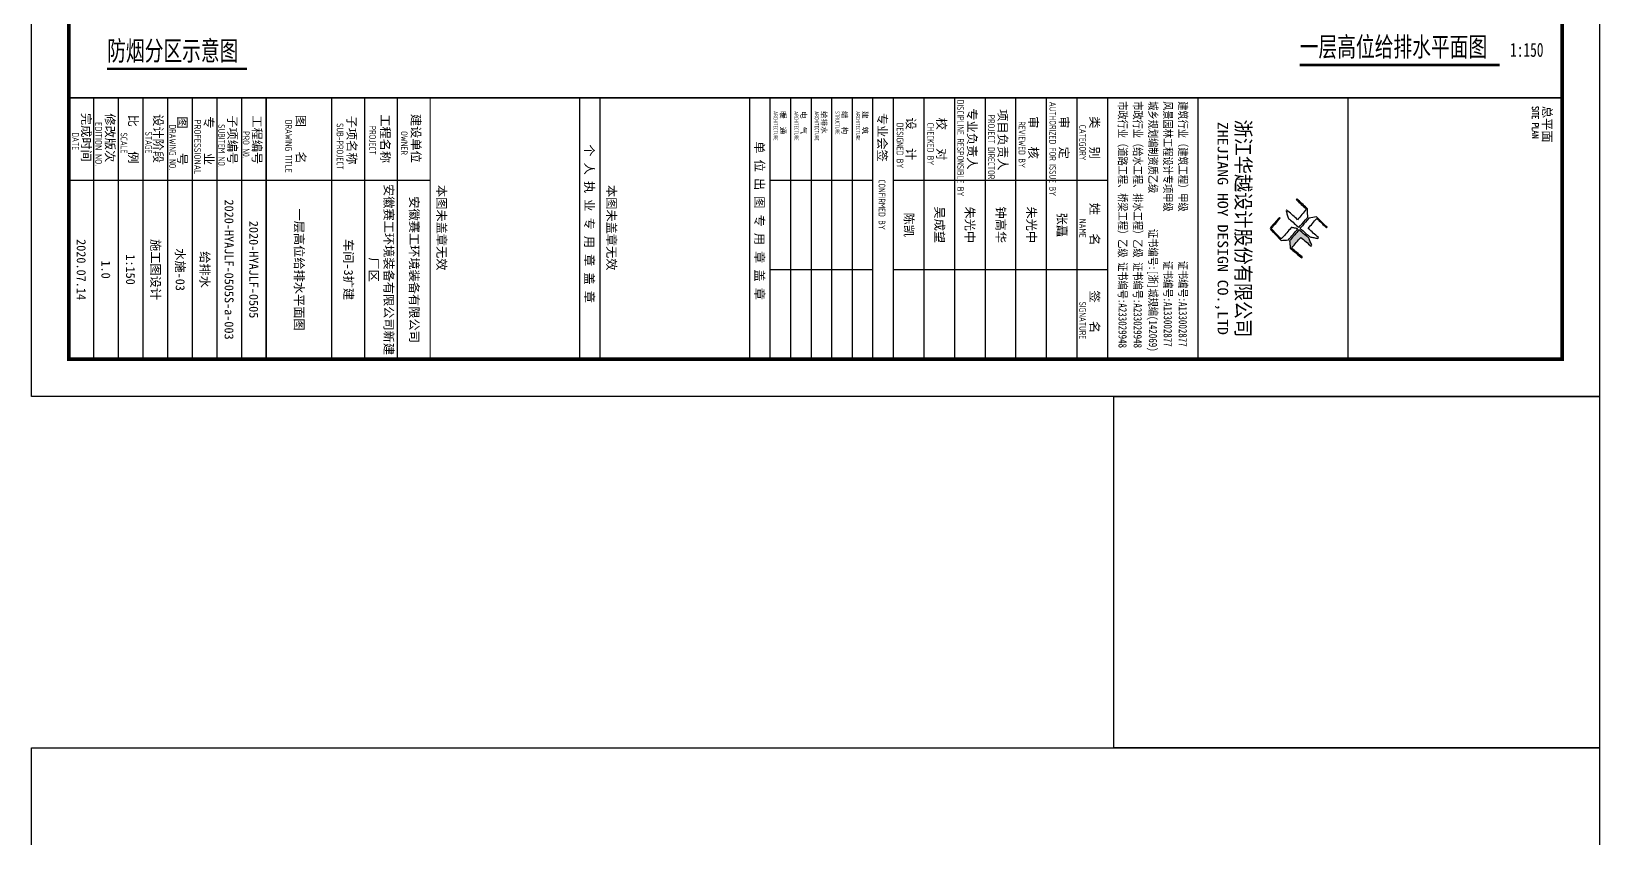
# Model space of a CAD drawing. Extents: x 795723 to 6584336, y 16443136 to 18851075.
# Drawn here: x 1982362 to 2045362, y 17599232 to 17631639 of the extents above; entities that cross this region are included whole.
import ezdxf
from ezdxf.enums import TextEntityAlignment as Align

# ---------------------------------------------------------------- set-up
doc = ezdxf.new("R2010")
doc.units = 0
doc.header["$LTSCALE"] = 1000
doc.header["$MEASUREMENT"] = 0
for name, color, linetype in [('DIM_SYMB', 165, 'Continuous'), ('PUB_TEXT', 7, 'Continuous'), ('PUB_TITLE', 4, 'Continuous'), ('TK', 4, 'Continuous')]:
    doc.layers.add(name, color=color, linetype=linetype)
doc.styles.add('-宋体', font='', dxfattribs={"width": 0.8})
doc.styles.add('HT', font='simhei.ttf', dxfattribs={"width": 0.7})
doc.styles.add('ROMANS', font='romans', dxfattribs={"width": 0.65, "height": 231.275})
doc.styles.add('TSSD_REIN', font='tssdeng.shx', dxfattribs={"width": 0.7, "bigfont": 'tssdchn.shx'})
doc.styles.add('图签宋体', font='', dxfattribs={"height": 300})
doc.styles.add('图签黑体', font='simhei.ttf', dxfattribs={"height": 550})
doc.styles.get('-宋体').set_extended_font_data('SimSun')
doc.styles.get('图签宋体').set_extended_font_data('NSimSun')

# ---------------------------------------------------------------- blocks, each defined once
blk = doc.blocks.new('A$C053D6479')
at = {"layer": 'PUB_TITLE'}
h = blk.add_hatch(color=256, dxfattribs=at)
h.dxf.hatch_style = 1
edge = h.paths.add_edge_path()
edge.add_spline(control_points=[(1026, 827), (1105, 920), (1188, 1008), (1266, 1102)], knot_values=[13, 13, 13, 13, 14, 14, 14, 14], degree=3, periodic=0)
edge.add_spline(control_points=[(1266, 1102), (1258, 1111), (1249, 1119), (1239, 1116)], knot_values=[12, 12, 12, 12, 13, 13, 13, 13], degree=3, periodic=0)
edge.add_spline(control_points=[(1239, 1116), (1210, 1107), (1179, 1092), (1144, 1077)], knot_values=[11, 11, 11, 11, 12, 12, 12, 12], degree=3, periodic=0)
edge.add_spline(control_points=[(1144, 1077), (1109, 1063), (1069, 1053), (1047, 1038)], knot_values=[10, 10, 10, 10, 11, 11, 11, 11], degree=3, periodic=0)
edge.add_spline(control_points=[(1047, 1038), (1028, 1026), (1007, 992), (991, 972)], knot_values=[9, 9, 9, 9, 10, 10, 10, 10], degree=3, periodic=0)
edge.add_spline(control_points=[(991, 972), (942, 913), (899, 868), (849, 810)], knot_values=[8, 8, 8, 8, 9, 9, 9, 9], degree=3, periodic=0)
edge.add_spline(control_points=[(849, 810), (842, 801), (822, 776), (822, 775)], knot_values=[7, 7, 7, 7, 8, 8, 8, 8], degree=3, periodic=0)
edge.add_spline(control_points=[(822, 775), (823, 771), (848, 752), (859, 744)], knot_values=[6, 6, 6, 6, 7, 7, 7, 7], degree=3, periodic=0)
edge.add_spline(control_points=[(859, 744), (949, 670), (1035, 592), (1122, 521)], knot_values=[5, 5, 5, 5, 6, 6, 6, 6], degree=3, periodic=0)
edge.add_spline(control_points=[(1122, 521), (1153, 527), (1185, 530), (1217, 533)], knot_values=[4, 4, 4, 4, 5, 5, 5, 5], degree=3, periodic=0)
edge.add_spline(control_points=[(1217, 533), (1246, 535), (1293, 532), (1316, 542)], knot_values=[3, 3, 3, 3, 4, 4, 4, 4], degree=3, periodic=0)
edge.add_spline(control_points=[(1316, 542), (1327, 547), (1338, 565), (1349, 579)], knot_values=[2, 2, 2, 2, 3, 3, 3, 3], degree=3, periodic=0)
edge.add_spline(control_points=[(1349, 579), (1423, 670), (1507, 759), (1572, 848)], knot_values=[1, 1, 1, 1, 2, 2, 2, 2], degree=3, periodic=0)
edge.add_spline(control_points=[(1572, 848), (1564, 852), (1561, 861), (1551, 862)], knot_values=[0, 0, 0, 0, 1, 1, 1, 1], degree=3, periodic=0)
edge.add_spline(control_points=[(1551, 862), (1469, 769), (1393, 671), (1310, 579)], knot_values=[15, 15, 15, 15, 16, 16, 16, 16], degree=3, periodic=0)
edge.add_spline(control_points=[(1310, 579), (1216, 662), (1118, 742), (1026, 827)], knot_values=[14, 14, 14, 14, 15, 15, 15, 15], degree=3, periodic=0)
at = {"layer": 'TK'}
for points, knots in [([(1031, 1298), (1066, 1286), (1054, 1262), (1045, 1224), (1036, 1188), (1031, 1158), (1024, 1121), (1020, 1104), (1017, 1085), (1012, 1071), (1004, 1052), (976, 1026), (956, 1003), (906, 946), (866, 899), (814, 839), (806, 829), (789, 806), (787, 806), (777, 804), (728, 856), (719, 864), (651, 922), (580, 978), (514, 1036), (509, 1106), (488, 1176), (479, 1247), (570, 1343), (663, 1436), (758, 1526), (764, 1523), (768, 1518), (774, 1515), (693, 1422), (599, 1343), (520, 1249), (607, 1171), (698, 1096), (789, 1021), (874, 1109), (950, 1206), (1031, 1298)], [0, 0, 0, 0, 1, 1, 1, 2, 2, 2, 3, 3, 3, 4, 4, 4, 5, 5, 5, 6, 6, 6, 7, 7, 7, 8, 8, 8, 9, 9, 9, 10, 10, 10, 11, 11, 11, 12, 12, 12, 13, 13, 13, 14, 14, 14, 14]), ([(555, 949), (624, 891), (699, 833), (760, 773), (689, 691), (614, 604), (539, 517), (529, 505), (516, 487), (506, 482), (492, 475), (469, 472), (452, 467), (416, 456), (383, 448), (342, 438), (323, 433), (297, 422), (293, 440), (291, 452), (313, 470), (322, 480), (400, 566), (477, 652), (553, 736), (460, 815), (366, 894), (270, 970), (183, 883), (101, 791), (16, 703), (-18, 714), (9, 735), (28, 755), (103, 838), (192, 930), (266, 1005), (319, 1009), (387, 1005), (442, 1007), (456, 1008), (472, 1011), (485, 1007), (507, 1000), (534, 967), (555, 949)], [0, 0, 0, 0, 1, 1, 1, 2, 2, 2, 3, 3, 3, 4, 4, 4, 5, 5, 5, 6, 6, 6, 7, 7, 7, 8, 8, 8, 9, 9, 9, 10, 10, 10, 11, 11, 11, 12, 12, 12, 13, 13, 13, 14, 14, 14, 15, 15, 15, 15]), ([(1551, 862), (1561, 861), (1564, 852), (1572, 848), (1507, 759), (1423, 670), (1349, 579), (1338, 565), (1327, 547), (1316, 542), (1293, 532), (1246, 535), (1217, 533), (1185, 530), (1153, 527), (1122, 521), (1035, 592), (949, 670), (859, 744), (848, 752), (823, 771), (822, 775), (822, 776), (842, 801), (849, 810), (899, 868), (942, 913), (991, 972), (1007, 992), (1028, 1026), (1047, 1038), (1069, 1053), (1109, 1063), (1144, 1077), (1179, 1092), (1210, 1107), (1239, 1116), (1249, 1119), (1258, 1111), (1266, 1102), (1188, 1008), (1105, 920), (1026, 827), (1118, 742), (1216, 662), (1310, 579), (1393, 671), (1469, 769), (1551, 862)], [0, 0, 0, 0, 1, 1, 1, 2, 2, 2, 3, 3, 3, 4, 4, 4, 5, 5, 5, 6, 6, 6, 7, 7, 7, 8, 8, 8, 9, 9, 9, 10, 10, 10, 11, 11, 11, 12, 12, 12, 13, 13, 13, 14, 14, 14, 15, 15, 15, 16, 16, 16, 16]), ([(1097, 490), (1100, 425), (1106, 361), (1107, 294), (1018, 207), (925, 121), (830, 33), (818, 21), (800, 0), (787, 0), (768, -1), (725, 49), (712, 60), (662, 103), (616, 143), (568, 186), (545, 207), (518, 224), (499, 250), (501, 259), (511, 261), (516, 267), (609, 192), (696, 111), (785, 33), (883, 118), (977, 208), (1070, 298), (992, 373), (892, 456), (803, 534), (791, 544), (768, 561), (766, 569), (761, 588), (776, 634), (780, 655), (785, 690), (788, 721), (795, 746), (897, 661), (998, 576), (1097, 490)], [0, 0, 0, 0, 1, 1, 1, 2, 2, 2, 3, 3, 3, 4, 4, 4, 5, 5, 5, 6, 6, 6, 7, 7, 7, 8, 8, 8, 9, 9, 9, 10, 10, 10, 11, 11, 11, 12, 12, 12, 13, 13, 13, 14, 14, 14, 14])]:
    blk.add_open_spline(points, degree=3, knots=knots, dxfattribs=at)
blk = doc.blocks.new('GeYuanFrame_66027537', base_point=(18.76, 4.34))
at = {"layer": 'PUB_TITLE'}
for points in [[(628.76, 235.14), (628.76, 292.54)], [(652.76, 235.14), (652.76, 292.54)], [(628.76, 202.14), (628.76, 229.64)], [(652.76, 202.14), (652.76, 229.64)], [(628.76, 14.34), (628.76, 111.14)]]:
    blk.add_lwpolyline(points, dxfattribs=at)
at = {"layer": 'TK'}
for p, q in [((43.76, 414.34), (676.76, 414.34)), ((606.76, 316.74), (676.76, 316.74)), ((606.76, 284.34), (676.76, 284.34)), ((606.76, 276.14), (676.76, 276.14)), ((606.76, 267.94), (676.76, 267.94)), ((606.76, 259.74), (676.76, 259.74)), ((606.76, 251.54), (676.76, 251.54)), ((606.76, 243.34), (676.76, 243.34)), ((606.76, 235.14), (676.76, 235.14)), ((606.76, 235.14), (676.76, 235.14)), ((606.76, 102.34), (676.76, 102.34)), ((606.76, 93.54), (676.76, 93.54)), ((606.76, 84.74), (628.76, 84.74)), ((606.76, 84.74), (676.76, 84.74)), ((606.76, 67.18), (676.76, 67.18)), ((606.76, 67.14), (676.76, 67.14)), ((606.76, 60.58), (676.76, 60.58)), ((606.76, 53.98), (676.76, 53.98)), ((606.76, 47.38), (676.76, 47.38)), ((606.76, 40.78), (676.76, 40.78)), ((606.76, 34.18), (676.76, 34.18)), ((606.76, 27.58), (676.76, 27.58)), ((606.76, 20.98), (676.76, 20.98)), ((606.76, 14.34), (676.76, 14.34))]:
    blk.add_line(p, q, dxfattribs=at)
for points in [[(18.76, 424.34), (686.76, 424.34), (686.76, 4.34), (18.76, 4.34), (18.76, 424.34)], [(606.76, 292.54), (676.76, 292.54)], [(606.76, 235.14), (676.76, 235.14)], [(606.76, 229.64), (676.76, 229.64)], [(606.76, 224.14), (676.76, 224.14)], [(606.76, 218.64), (676.76, 218.64)], [(606.76, 213.14), (676.76, 213.14)], [(606.76, 207.64), (676.76, 207.64)], [(606.76, 202.14), (676.76, 202.14)], [(606.76, 196.64), (676.76, 196.64)], [(606.76, 151.14), (676.76, 151.14)]]:
    blk.add_lwpolyline(points, dxfattribs=at)
at = {"layer": 'TK', "const_width": 1}
blk.add_lwpolyline([(676.76, 414.34), (43.76, 414.34), (43.76, 14.34), (676.76, 14.34)], close=True, dxfattribs=at)
at = {"layer": 'TK'}
for points, const_width in [([(606.76, 414.34), (606.76, 14.34)], 0.4), ([(606.76, 356.95), (676.76, 356.95)], 0.35), ([(606.76, 292.54), (676.76, 292.54)], 0.35), ([(606.76, 292.54), (676.76, 292.54)], 0.35), ([(606.76, 235.14), (676.76, 235.14)], 0.35), ([(606.76, 202.14), (676.76, 202.14)], 0.35), ([(606.76, 156.64), (676.76, 156.64)], 0.35), ([(606.76, 111.14), (676.76, 111.14)], 0.35), ([(606.76, 67.18), (676.76, 67.18)], 0.35)]:
    blk.add_lwpolyline(points, dxfattribs=dict(at, const_width=const_width))
at = {"layer": 'PUB_TITLE', "xscale": 0.01000000000021828, "yscale": 0.01000000000021828, "zscale": 0.01}
blk.add_blockref('A$C053D6479', (633.86, 336.08), dxfattribs=at)
at = {"layer": 'TK', "style": '图签宋体'}
for s, height, p in [('总平面', 2.4, (608.9, 409.1)), ('类   别', 2.4, (611.65, 287.9)), ('姓   名', 2.4, (634.87, 287.9)), ('签   名', 2.4, (658.35, 287.9)), ('审   定', 2.4, (611.65, 279.7)), ('审   核', 2.4, (611.65, 271.5)), ('项目负责人', 2.4, (609.8, 263.3)), ('专业负责人', 2.4, (609.56, 255.1)), ('校   对', 2.4, (612.06, 246.9)), ('设   计', 2.4, (612.03, 238.7)), ('专业会签', 2.4, (610.79, 231.05)), ('建  筑', 1.44, (610.28, 226.92)), ('结  构', 1.44, (610.28, 221.42)), ('给排水', 1.44, (610.28, 215.92)), ('电  气', 1.44, (610.28, 210.42)), ('暖  通', 1.44, (610.28, 204.92)), ('单 位 出 图 专 用 章 盖 章', 2.4, (618.39, 198.16)), ('本图未盖章无效', 2.4, (630.1, 158.51)), ('个 人 执 业 专 用 章 盖 章', 2.4, (619.19, 152.58)), ('本图未盖章无效', 2.4, (630.1, 113.01)), ('建设单位', 2.4, (611.06, 106.14)), ('工程名称', 2.4, (611.14, 97.93)), ('子项名称', 2.4, (611.52, 88.95)), ('图    名', 2.4, (611.3, 75.3)), ('工程编号', 2.4, (611.44, 63.58)), ('子项编号', 2.4, (611.44, 57)), ('专    业', 2.4, (611.68, 50.69)), ('图    号', 2.4, (611.69, 43.58)), ('设计阶段', 2.4, (611.12, 37.12)), ('比    例', 2.4, (611.26, 30.44)), ('修改版次', 2.4, (610.91, 24.22)), ('完成时间', 2.4, (610.79, 17.83))]:
    blk.add_text(s, height=height, dxfattribs=at).set_placement(p)
at = {"layer": 'TK'}
for s, height, style, width, p in [('SITE PLAN', 1.697, 'ROMANS', 0.76, (609.02, 406.31)), ('建筑行业（建筑工程）甲级           证书编号:A133002877', 2.2, '-宋体', 0.8, (607.67, 311.64)), ('风景园林工程设计专项甲级           证书编号:A133002877', 2.2, '-宋体', 0.8, (607.67, 307.62)), ('城乡规划编制资质乙级        证书编号:[浙]城规编(142069)', 2.2, '-宋体', 0.8, (607.67, 303.63)), ('市政行业（给水工程、排水工程）乙级 证书编号:A233029948', 2.2, '-宋体', 0.8, (607.67, 299.55)), ('市政行业（道路工程、桥梁工程）乙级 证书编号:A233029948', 2.2, '-宋体', 0.8, (607.67, 295.5)), ('CATEGORY', 1.8, 'TSSD_REIN', 0.7, (613.99, 284.98)), ('NAME', 1.8, 'TSSD_REIN', 0.7, (639.18, 284.98)), ('SIGNATURE', 1.8, 'TSSD_REIN', 0.7, (661.34, 284.98)), ('AUTHORIZED FOR ISSUE BY', 1.8, 'TSSD_REIN', 0.7, (607.79, 276.98)), ('REVIEWED BY', 1.8, 'TSSD_REIN', 0.7, (613.03, 268.72)), ('PROJECT DIRECTOR', 1.8, 'TSSD_REIN', 0.7, (611.22, 260.55)), ('DISCIPLINE RESPONSIBLE BY', 1.8, 'TSSD_REIN', 0.7, (607.25, 252.28)), ('CHECKED BY', 1.8, 'TSSD_REIN', 0.7, (613.42, 244.25)), ('DESIGNED BY', 1.8, 'TSSD_REIN', 0.7, (613.43, 236.08)), ('CONFIRMED BY', 1.8, 'TSSD_REIN', 0.7, (628.61, 231.23)), ('ARCHITECTURE', 1.08, 'TSSD_REIN', 0.7, (610.32, 225.15)), ('STRUCTURE', 1.08, 'TSSD_REIN', 0.7, (610.32, 219.65)), ('ARCHITECTURE', 1.08, 'TSSD_REIN', 0.7, (610.32, 214.15)), ('ARCHITECTURE', 1.08, 'TSSD_REIN', 0.7, (610.32, 208.65)), ('ARCHITECTURE', 1.08, 'TSSD_REIN', 0.7, (610.32, 203.15)), ('OWNER', 1.8, 'TSSD_REIN', 0.7, (615.65, 103.29)), ('PROJECT', 1.8, 'TSSD_REIN', 0.7, (614.19, 94.83)), ('SUB-PROJECT', 1.8, 'TSSD_REIN', 0.7, (613.53, 86.11)), ('DRAWING TITLE', 1.8, 'TSSD_REIN', 0.7, (612.64, 72.34)), ('PRO N0.', 1.8, 'TSSD_REIN', 0.7, (615.68, 60.96)), ('SUBITEM NO.', 1.8, 'TSSD_REIN', 0.7, (613.82, 54.39)), ('PROFESSIONAL', 1.8, 'TSSD_REIN', 0.8, (612.55, 47.95)), ('DRAWING NO.', 1.8, 'TSSD_REIN', 0.7, (613.86, 41.26)), ('STAGE', 1.8, 'TSSD_REIN', 0.7, (615.76, 34.84)), ('SCALE', 1.8, 'TSSD_REIN', 0.7, (616.05, 28.23)), ('EDITION NO.', 1.8, 'TSSD_REIN', 0.8, (613.2, 21.45)), ('DATE', 1.8, 'TSSD_REIN', 0.7, (616, 15.26))]:
    blk.add_text(s, height=height, dxfattribs=dict(at, style=style, width=width)).set_placement(p)
for s, height, style, width, p in [('浙江华越设计股份有限公司', 3.96, 'HT', 0.9, (641.74, 328.97)), ('ZHEJIANG HOY DESIGN CO.,LTD', 2.8, '图签黑体', 1.11, (641.73, 323.1))]:
    blk.add_text(s, height=height, dxfattribs=dict(at, style=style, width=width)).set_placement(p, align=Align.MIDDLE)
at = {"layer": 'TK', "char_height": 2.4, "attachment_point": 5, "style": '图签宋体'}
for s, insert, width in [('张矗', (640.76, 280.21), 24), ('朱光中', (640.76, 272.04), 24), ('钟高华', (640.76, 263.84), 24), ('朱光中', (640.76, 255.57), 24), ('吴成望', (640.76, 247.44), 24), ('陈凯', (640.76, 239.24), 24), ('安徽赛工环境装备有限公司', (652.76, 106.74), 48), ('安徽赛工环境装备有限公司新建厂区', (652.76, 97.94), 48), ('车间-3扩建', (652.76, 89.14), 48), ('一层高位给排水平面图', (652.76, 75.94), 48), ('2020-HYAJLF-0505', (652.76, 63.88), 48), ('2020-HYAJLF-0505S-a-003', (652.76, 57.28), 48), ('给排水', (652.76, 50.68), 48), ('水施-03', (652.76, 44.08), 48), ('施工图设计', (652.76, 37.48), 48), ('1:150', (652.76, 30.88), 48), ('1.0', (652.76, 24.28), 48), ('2020.07.14', (652.76, 17.69), 48)]:
    blk.add_mtext(s, dxfattribs=dict(at, insert=insert, width=width))
blk = doc.blocks.new('GeYuanFrame_12450880', base_point=(18.76, 4.34))
at = {"layer": 'TK'}
blk.add_lwpolyline([(18.76, 424.34), (686.76, 424.34), (686.76, 4.34), (18.76, 4.34), (18.76, 424.34)], dxfattribs=at)

msp = doc.modelspace()

# ---------------------------------------------------------------- linework, layer by layer
msp.add_lwpolyline([(2045361.6, 17602842), (2025846.9, 17602842), (2025846.9, 17616964), (2045361.6, 17616964)], close=True)
msp.add_lwpolyline([(2045361.6, 17602842), (2025846.9, 17602842), (2025846.9, 17616964), (2045361.6, 17616964)], close=True)
at = {"layer": 'DIM_SYMB', "const_width": 105}
for points in [[(1985406.4, 17630132.3), (1991028.1, 17630132.3)], [(2033313.8, 17630289.9), (2041345.1, 17630289.9)]]:
    msp.add_lwpolyline(points, dxfattribs=at)

# ---------------------------------------------------------------- block references
at = {"xscale": 150, "yscale": 150, "zscale": 150, "rotation": 270}
for name, p in [('GeYuanFrame_66027537', (1982361.6, 17717164)), ('GeYuanFrame_12450880', (1982361.6, 17602842))]:
    msp.add_blockref(name, p, dxfattribs=at)

# ---------------------------------------------------------------- texts
at = {"layer": 'PUB_TEXT', "style": 'HT', "width": 0.7}
for s, height, p in [('防烟分区示意图', 788.61, (1985406.4, 17630466.3)), ('一层高位给排水平面图', 788.61, (2033313.8, 17630623.9)), ('1:150', 563.29, (2041765.1, 17630615.1))]:
    msp.add_text(s, height=height, dxfattribs=at).set_placement(p)

doc.saveas('drawing.dxf')
